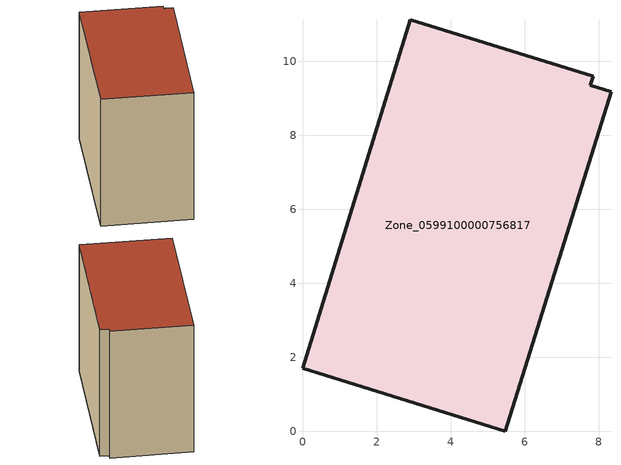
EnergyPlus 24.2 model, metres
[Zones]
Zone_0599100000756817
 floor ground (C_G): 0,1.7 2.91,11.12 7.85,9.6 7.78,9.35 8.33,9.18 5.47,0 z0
 wall outside (C_F): 2.91,11.12 0,1.7 5.47,0 8.33,9.18 7.78,9.35 7.85,9.6 2.91,11.12 z0:9.21
 roof outside (C_R): 5.47,0 8.33,9.18 7.78,9.35 7.85,9.6 2.91,11.12 0,1.7 z9.21
[BUILDING]
Pand.0599100000756817: North Axis=0; Terrain=City; Loads Convergence Tolerance Value=0.04; Temperature Convergence Tolerance Value=0.4; Solar Distribution=FullExterior; Maximum Number of Warmup Days=25; Minimum Number of Warmup Days=1
[Site:Location]
Rotterdam.The.Hague.AP_ZH_NLD Design_Conditions: Latitude=51.96; Longitude=4.45; Time Zone=1; Elevation=-4.5
[SITE:GROUNDTEMPERATURE:BUILDINGSURFACE]
18, 18, 18, 18, 18, 18, 18, 18, 18, 18, 18, 18
[MATERIAL] Thermal Absorptance=0.9; Solar Absorptance=0.7; Visible Absorptance=0.7
Name | Roughness | Thickness | Conductivity | Density | Specific Heat
G.TI.2006-2014 | MediumSmooth | 0.15 | 0.06 | 540 | 1210
F.TI.2006-2014 | Rough | 0.3 | 0.12 | 1920 | 840
R.TI.2006-2014 | MediumRough | 0.2 | 0.08 | 1500 | 1000
[CONSTRUCTION]
C_G: G.TI.2006-2014
C_F: F.TI.2006-2014
C_R: R.TI.2006-2014
[ZONE]
Zone_0599100000756817: Type=1; Multiplier=1; Ceiling Height=Autocalculate; Volume=Autocalculate; Floor Area=autocalculate; Part of Total Floor Area=Yes
[ZONEINFILTRATION:DESIGNFLOWRATE]
Infil_Zone_0599100000756817: Zone or ZoneList or Space or SpaceList=Zone_0599100000756817; Schedule=AlwaysOn; Design Flow Rate Calculation Method=Flow/Area; Flow Rate per Floor Area=0.0015; Constant Term Coefficient=1; Temperature Term Coefficient=0; Velocity Term Coefficient=0; Velocity Squared Term Coefficient=0
[HVACTEMPLATE:ZONE:IDEALLOADSAIRSYSTEM]
Zone_0599100000756817: Maximum Heating Supply Air Temperature=50; Minimum Cooling Supply Air Temperature=13; Maximum Heating Supply Air Humidity Ratio=0.0156; Minimum Cooling Supply Air Humidity Ratio=0.0077; Heating Limit=NoLimit; Cooling Limit=NoLimit; Dehumidification Control Type=ConstantSensibleHeatRatio; Cooling Sensible Heat Ratio=0.7; Dehumidification Setpoint=60; Humidification Control Type=None; Humidification Setpoint=30; Outdoor Air Method=None; Outdoor Air Flow Rate per Person=0.00944; Outdoor Air Flow Rate per Zone Floor Area=0; Outdoor Air Flow Rate per Zone=0; Demand Controlled Ventilation Type=None; Outdoor Air Economizer Type=NoEconomizer; Heat Recovery Type=None; Sensible Heat Recovery Effectiveness=0.7; Latent Heat Recovery Effectiveness=0.65
[ZONECONTROL:THERMOSTAT]
ThermostatControl_Zone_0599100000756817: Zone or ZoneList=Zone_0599100000756817; Control Type Schedule=DualSetpointControlType; Control 1=Thermostat_Zone_0599100000756817; Temperature Difference Between Cutout And Setpoint=0
[THERMOSTATSETPOINT:DUALSETPOINT]
Thermostat_Zone_0599100000756817: Heating Setpoint Temperature Schedule=HeatingSetpoint_Zone_0599100000756817; Cooling Setpoint Temperature Schedule=CoolingSetpoint_Zone_0599100000756817
[SCHEDULE:COMPACT]
HeatingSetpoint_Zone_0599100000756817: Through: 12/31, For: AllDays, Until: 24:00, 21
CoolingSetpoint_Zone_0599100000756817: Through: 12/31, For: AllDays, Until: 24:00, 24
DualSetpointControlType: Through: 12/31, For: AllDays, Until: 24:00, 4
AlwaysOn: Through: 12/31, For: AllDays, Until: 24:00, 1
